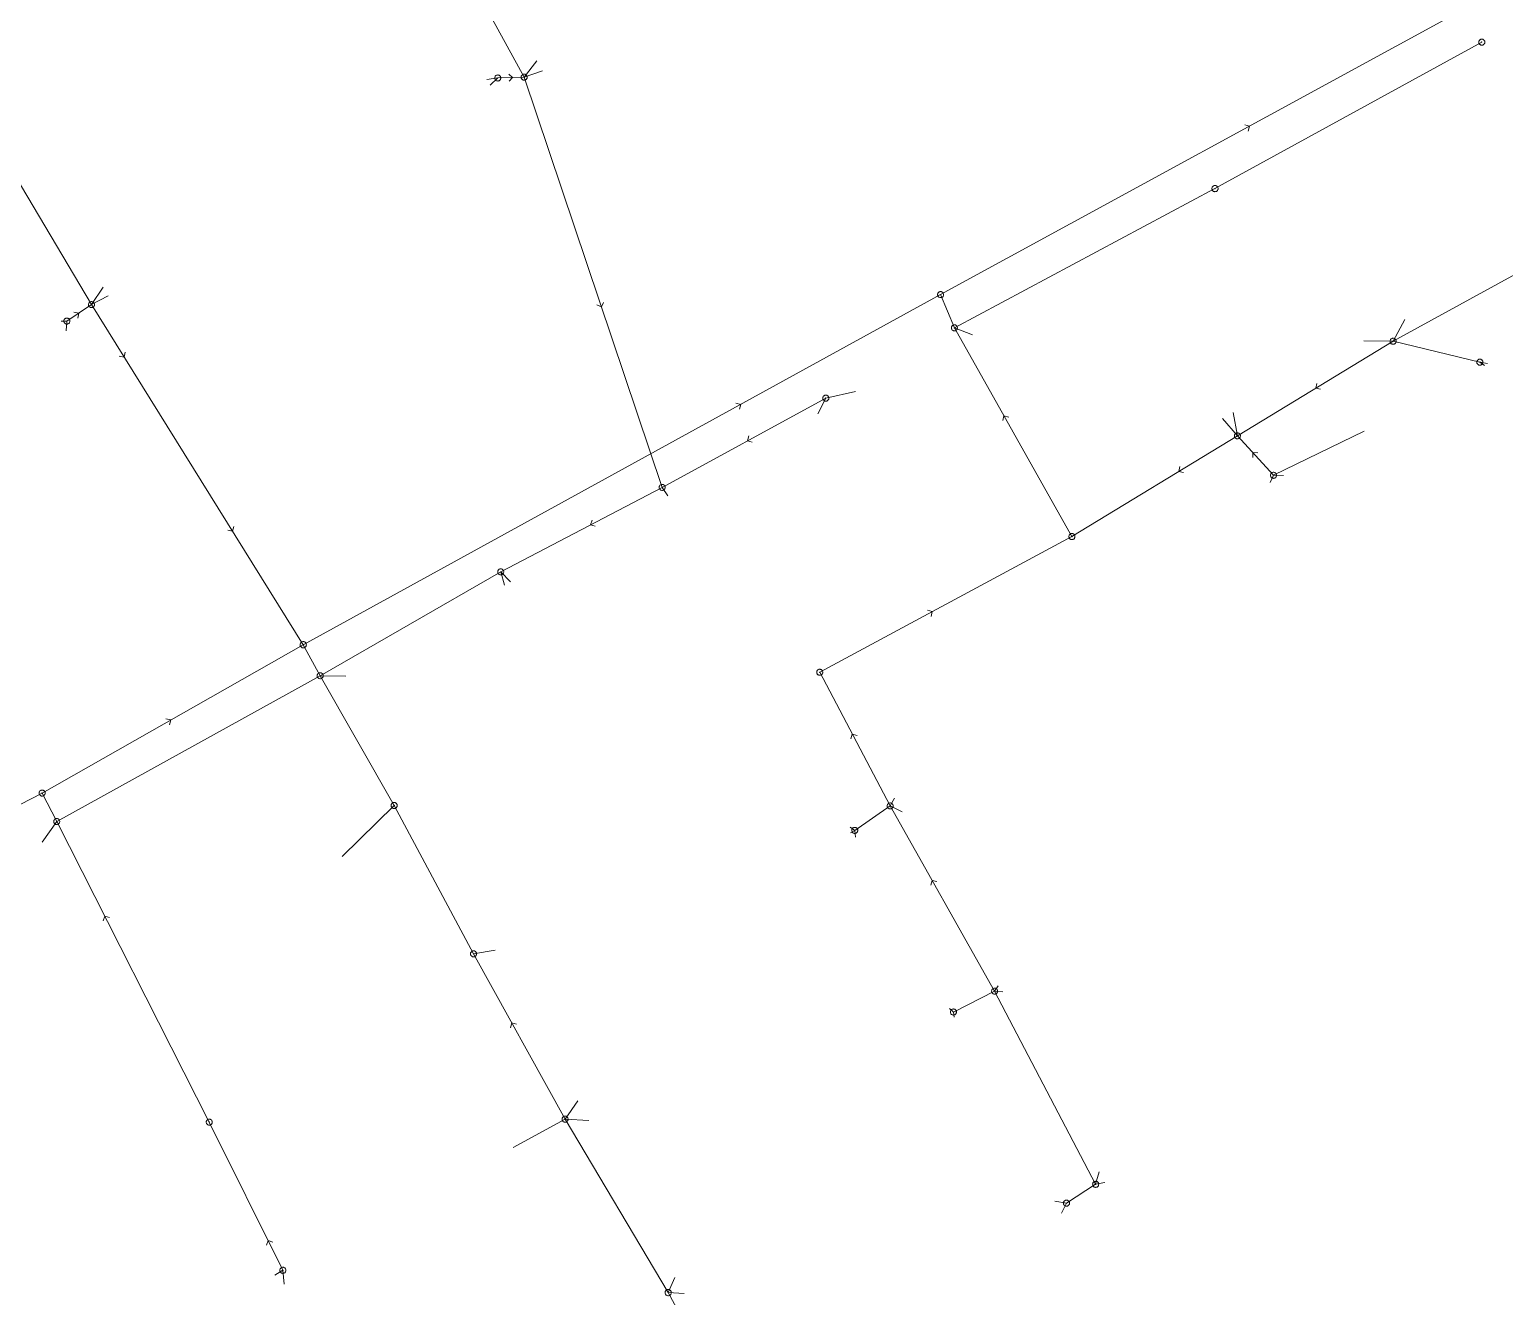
# Model space of a CAD drawing. Header units: metres. Extents: x 25504150 to 25508618, y 6694193 to 6702753.
# Drawn here: x 25505032 to 25505255.2, y 6700806 to 6700997.7 of the extents above; entities that cross this region are included whole.
import ezdxf

# ---------------------------------------------------------------- set-up
doc = ezdxf.new("R2010")
doc.units = ezdxf.units.M
for name, pattern in [('Sewer_node', [0]), ('Viemariputket', [0]), ('Viemarivarusteet', [0])]:
    doc.linetypes.add(name, pattern=pattern)
for name, color, linetype, lineweight in [('Sewer_node', 7, 'Sewer_node', 0), ('Viemariputket', 7, 'Viemariputket', 0), ('Viemarivarusteet', 7, 'Viemarivarusteet', 0)]:
    doc.layers.add(name, color=color, linetype=linetype, lineweight=lineweight)

msp = doc.modelspace()

# ---------------------------------------------------------------- linework, layer by layer
at = {"layer": 'Sewer_node', "color": 46, "linetype": 'Continuous', "true_color": 0x7f5f00, "flags": 128}
for points, elevation in [([(25505252.22, 6700995.79), (25505252.21, 6700995.86), (25505252.2, 6700995.93), (25505252.17, 6700996), (25505252.13, 6700996.06), (25505252.09, 6700996.12), (25505252.03, 6700996.16), (25505251.97, 6700996.2), (25505251.9, 6700996.23), (25505251.83, 6700996.24), (25505251.76, 6700996.25), (25505251.69, 6700996.24), (25505251.62, 6700996.23), (25505251.55, 6700996.2), (25505251.49, 6700996.16), (25505251.43, 6700996.12), (25505251.39, 6700996.06), (25505251.35, 6700996), (25505251.32, 6700995.93), (25505251.31, 6700995.86), (25505251.3, 6700995.79), (25505251.31, 6700995.72), (25505251.32, 6700995.65), (25505251.35, 6700995.58), (25505251.39, 6700995.52), (25505251.43, 6700995.46), (25505251.49, 6700995.42), (25505251.55, 6700995.38), (25505251.62, 6700995.35), (25505251.69, 6700995.34), (25505251.76, 6700995.33), (25505251.83, 6700995.34), (25505251.9, 6700995.35), (25505251.97, 6700995.38), (25505252.03, 6700995.42), (25505252.09, 6700995.46), (25505252.13, 6700995.52), (25505252.17, 6700995.58), (25505252.2, 6700995.65), (25505252.21, 6700995.72)], 49.81), ([(25505103.32, 6700990.37), (25505103.31, 6700990.44), (25505103.3, 6700990.51), (25505103.27, 6700990.58), (25505103.23, 6700990.64), (25505103.19, 6700990.7), (25505103.13, 6700990.74), (25505103.07, 6700990.78), (25505103, 6700990.81), (25505102.93, 6700990.82), (25505102.86, 6700990.83), (25505102.79, 6700990.82), (25505102.72, 6700990.81), (25505102.65, 6700990.78), (25505102.59, 6700990.74), (25505102.53, 6700990.7), (25505102.49, 6700990.64), (25505102.45, 6700990.58), (25505102.42, 6700990.51), (25505102.41, 6700990.44), (25505102.4, 6700990.37), (25505102.41, 6700990.3), (25505102.42, 6700990.23), (25505102.45, 6700990.16), (25505102.49, 6700990.1), (25505102.53, 6700990.04), (25505102.59, 6700990), (25505102.65, 6700989.96), (25505102.72, 6700989.93), (25505102.79, 6700989.92), (25505102.86, 6700989.91), (25505102.93, 6700989.92), (25505103, 6700989.93), (25505103.07, 6700989.96), (25505103.13, 6700990), (25505103.19, 6700990.04), (25505103.23, 6700990.1), (25505103.27, 6700990.16), (25505103.3, 6700990.23), (25505103.31, 6700990.3)], 49.93), ([(25505107.32, 6700990.49), (25505107.31, 6700990.56), (25505107.3, 6700990.63), (25505107.27, 6700990.7), (25505107.23, 6700990.76), (25505107.19, 6700990.82), (25505107.13, 6700990.86), (25505107.07, 6700990.9), (25505107, 6700990.93), (25505106.93, 6700990.94), (25505106.86, 6700990.95), (25505106.79, 6700990.94), (25505106.72, 6700990.93), (25505106.65, 6700990.9), (25505106.59, 6700990.86), (25505106.53, 6700990.82), (25505106.49, 6700990.76), (25505106.45, 6700990.7), (25505106.42, 6700990.63), (25505106.41, 6700990.56), (25505106.4, 6700990.49), (25505106.41, 6700990.42), (25505106.42, 6700990.35), (25505106.45, 6700990.28), (25505106.49, 6700990.22), (25505106.53, 6700990.16), (25505106.59, 6700990.12), (25505106.65, 6700990.08), (25505106.72, 6700990.05), (25505106.79, 6700990.04), (25505106.86, 6700990.03), (25505106.93, 6700990.04), (25505107, 6700990.05), (25505107.07, 6700990.08), (25505107.13, 6700990.12), (25505107.19, 6700990.16), (25505107.23, 6700990.22), (25505107.27, 6700990.28), (25505107.3, 6700990.35), (25505107.31, 6700990.42)], 49.8), ([(25505211.86, 6700973.63), (25505211.85, 6700973.7), (25505211.84, 6700973.78), (25505211.81, 6700973.84), (25505211.77, 6700973.91), (25505211.72, 6700973.96), (25505211.67, 6700974.01), (25505211.6, 6700974.05), (25505211.54, 6700974.08), (25505211.46, 6700974.09), (25505211.39, 6700974.1), (25505211.32, 6700974.09), (25505211.24, 6700974.08), (25505211.18, 6700974.05), (25505211.11, 6700974.01), (25505211.06, 6700973.96), (25505211.01, 6700973.91), (25505210.97, 6700973.84), (25505210.94, 6700973.78), (25505210.93, 6700973.7), (25505210.92, 6700973.63), (25505210.93, 6700973.56), (25505210.94, 6700973.48), (25505210.97, 6700973.42), (25505211.01, 6700973.35), (25505211.06, 6700973.3), (25505211.11, 6700973.25), (25505211.18, 6700973.21), (25505211.24, 6700973.18), (25505211.32, 6700973.17), (25505211.39, 6700973.16), (25505211.46, 6700973.17), (25505211.54, 6700973.18), (25505211.6, 6700973.21), (25505211.67, 6700973.25), (25505211.72, 6700973.3), (25505211.77, 6700973.35), (25505211.81, 6700973.42), (25505211.84, 6700973.48), (25505211.85, 6700973.56)], 49.64), ([(25505170.33, 6700957.59), (25505170.32, 6700957.66), (25505170.31, 6700957.73), (25505170.28, 6700957.8), (25505170.24, 6700957.86), (25505170.2, 6700957.92), (25505170.14, 6700957.96), (25505170.08, 6700958), (25505170.01, 6700958.03), (25505169.94, 6700958.04), (25505169.87, 6700958.05), (25505169.8, 6700958.04), (25505169.73, 6700958.03), (25505169.66, 6700958), (25505169.6, 6700957.96), (25505169.54, 6700957.92), (25505169.5, 6700957.86), (25505169.46, 6700957.8), (25505169.43, 6700957.73), (25505169.42, 6700957.66), (25505169.41, 6700957.59), (25505169.42, 6700957.52), (25505169.43, 6700957.45), (25505169.46, 6700957.38), (25505169.5, 6700957.32), (25505169.54, 6700957.26), (25505169.6, 6700957.22), (25505169.66, 6700957.18), (25505169.73, 6700957.15), (25505169.8, 6700957.14), (25505169.87, 6700957.13), (25505169.94, 6700957.14), (25505170.01, 6700957.15), (25505170.08, 6700957.18), (25505170.14, 6700957.22), (25505170.2, 6700957.26), (25505170.24, 6700957.32), (25505170.28, 6700957.38), (25505170.31, 6700957.45), (25505170.32, 6700957.52)], 49.93), ([(25505041.85, 6700956.08), (25505041.84, 6700956.15), (25505041.83, 6700956.22), (25505041.8, 6700956.29), (25505041.76, 6700956.35), (25505041.72, 6700956.41), (25505041.66, 6700956.45), (25505041.6, 6700956.49), (25505041.53, 6700956.52), (25505041.46, 6700956.53), (25505041.39, 6700956.54), (25505041.32, 6700956.53), (25505041.25, 6700956.52), (25505041.18, 6700956.49), (25505041.12, 6700956.45), (25505041.06, 6700956.41), (25505041.02, 6700956.35), (25505040.98, 6700956.29), (25505040.95, 6700956.22), (25505040.94, 6700956.15), (25505040.93, 6700956.08), (25505040.94, 6700956.01), (25505040.95, 6700955.94), (25505040.98, 6700955.87), (25505041.02, 6700955.81), (25505041.06, 6700955.75), (25505041.12, 6700955.71), (25505041.18, 6700955.67), (25505041.25, 6700955.64), (25505041.32, 6700955.63), (25505041.39, 6700955.62), (25505041.46, 6700955.63), (25505041.53, 6700955.64), (25505041.6, 6700955.67), (25505041.66, 6700955.71), (25505041.72, 6700955.75), (25505041.76, 6700955.81), (25505041.8, 6700955.87), (25505041.83, 6700955.94), (25505041.84, 6700956.01)], 50.16), ([(25505038.13, 6700953.59), (25505038.12, 6700953.66), (25505038.11, 6700953.73), (25505038.08, 6700953.8), (25505038.04, 6700953.86), (25505038, 6700953.92), (25505037.94, 6700953.96), (25505037.88, 6700954), (25505037.81, 6700954.03), (25505037.74, 6700954.04), (25505037.67, 6700954.05), (25505037.6, 6700954.04), (25505037.53, 6700954.03), (25505037.46, 6700954), (25505037.4, 6700953.96), (25505037.34, 6700953.92), (25505037.3, 6700953.86), (25505037.26, 6700953.8), (25505037.23, 6700953.73), (25505037.22, 6700953.66), (25505037.21, 6700953.59), (25505037.22, 6700953.52), (25505037.23, 6700953.45), (25505037.26, 6700953.38), (25505037.3, 6700953.32), (25505037.34, 6700953.26), (25505037.4, 6700953.22), (25505037.46, 6700953.18), (25505037.53, 6700953.15), (25505037.6, 6700953.14), (25505037.67, 6700953.13), (25505037.74, 6700953.14), (25505037.81, 6700953.15), (25505037.88, 6700953.18), (25505037.94, 6700953.22), (25505038, 6700953.26), (25505038.04, 6700953.32), (25505038.08, 6700953.38), (25505038.11, 6700953.45), (25505038.12, 6700953.52)], 50.25), ([(25505172.42, 6700952.56), (25505172.41, 6700952.63), (25505172.4, 6700952.7), (25505172.37, 6700952.77), (25505172.33, 6700952.83), (25505172.29, 6700952.89), (25505172.23, 6700952.93), (25505172.17, 6700952.97), (25505172.1, 6700953), (25505172.03, 6700953.01), (25505171.96, 6700953.02), (25505171.89, 6700953.01), (25505171.82, 6700953), (25505171.75, 6700952.97), (25505171.69, 6700952.93), (25505171.63, 6700952.89), (25505171.59, 6700952.83), (25505171.55, 6700952.77), (25505171.52, 6700952.7), (25505171.51, 6700952.63), (25505171.5, 6700952.56), (25505171.51, 6700952.49), (25505171.52, 6700952.42), (25505171.55, 6700952.35), (25505171.59, 6700952.29), (25505171.63, 6700952.23), (25505171.69, 6700952.19), (25505171.75, 6700952.15), (25505171.82, 6700952.12), (25505171.89, 6700952.11), (25505171.96, 6700952.1), (25505172.03, 6700952.11), (25505172.1, 6700952.12), (25505172.17, 6700952.15), (25505172.23, 6700952.19), (25505172.29, 6700952.23), (25505172.33, 6700952.29), (25505172.37, 6700952.35), (25505172.4, 6700952.42), (25505172.41, 6700952.49)], 49.64), ([(25505238.8, 6700950.53), (25505238.79, 6700950.6), (25505238.78, 6700950.67), (25505238.75, 6700950.74), (25505238.71, 6700950.8), (25505238.67, 6700950.86), (25505238.61, 6700950.9), (25505238.55, 6700950.94), (25505238.48, 6700950.97), (25505238.41, 6700950.98), (25505238.34, 6700950.99), (25505238.27, 6700950.98), (25505238.2, 6700950.97), (25505238.13, 6700950.94), (25505238.07, 6700950.9), (25505238.01, 6700950.86), (25505237.97, 6700950.8), (25505237.93, 6700950.74), (25505237.9, 6700950.67), (25505237.89, 6700950.6), (25505237.88, 6700950.53), (25505237.89, 6700950.46), (25505237.9, 6700950.39), (25505237.93, 6700950.32), (25505237.97, 6700950.26), (25505238.01, 6700950.2), (25505238.07, 6700950.16), (25505238.13, 6700950.12), (25505238.2, 6700950.09), (25505238.27, 6700950.08), (25505238.34, 6700950.07), (25505238.41, 6700950.08), (25505238.48, 6700950.09), (25505238.55, 6700950.12), (25505238.61, 6700950.16), (25505238.67, 6700950.2), (25505238.71, 6700950.26), (25505238.75, 6700950.32), (25505238.78, 6700950.39), (25505238.79, 6700950.46)], 50.08), ([(25505251.93, 6700947.37), (25505251.92, 6700947.44), (25505251.91, 6700947.51), (25505251.88, 6700947.58), (25505251.84, 6700947.64), (25505251.8, 6700947.7), (25505251.74, 6700947.74), (25505251.68, 6700947.78), (25505251.61, 6700947.81), (25505251.54, 6700947.82), (25505251.47, 6700947.83), (25505251.4, 6700947.82), (25505251.33, 6700947.81), (25505251.26, 6700947.78), (25505251.2, 6700947.74), (25505251.14, 6700947.7), (25505251.1, 6700947.64), (25505251.06, 6700947.58), (25505251.03, 6700947.51), (25505251.02, 6700947.44), (25505251.01, 6700947.37), (25505251.02, 6700947.3), (25505251.03, 6700947.23), (25505251.06, 6700947.16), (25505251.1, 6700947.1), (25505251.14, 6700947.04), (25505251.2, 6700947), (25505251.26, 6700946.96), (25505251.33, 6700946.93), (25505251.4, 6700946.92), (25505251.47, 6700946.91), (25505251.54, 6700946.92), (25505251.61, 6700946.93), (25505251.68, 6700946.96), (25505251.74, 6700947), (25505251.8, 6700947.04), (25505251.84, 6700947.1), (25505251.88, 6700947.16), (25505251.91, 6700947.23), (25505251.92, 6700947.3)], 50.46), ([(25505152.96, 6700941.93), (25505152.95, 6700942), (25505152.94, 6700942.07), (25505152.91, 6700942.14), (25505152.87, 6700942.2), (25505152.83, 6700942.26), (25505152.77, 6700942.3), (25505152.71, 6700942.34), (25505152.64, 6700942.37), (25505152.57, 6700942.38), (25505152.5, 6700942.39), (25505152.43, 6700942.38), (25505152.36, 6700942.37), (25505152.29, 6700942.34), (25505152.23, 6700942.3), (25505152.17, 6700942.26), (25505152.13, 6700942.2), (25505152.09, 6700942.14), (25505152.06, 6700942.07), (25505152.05, 6700942), (25505152.04, 6700941.93), (25505152.05, 6700941.86), (25505152.06, 6700941.79), (25505152.09, 6700941.72), (25505152.13, 6700941.66), (25505152.17, 6700941.6), (25505152.23, 6700941.56), (25505152.29, 6700941.52), (25505152.36, 6700941.49), (25505152.43, 6700941.48), (25505152.5, 6700941.47), (25505152.57, 6700941.48), (25505152.64, 6700941.49), (25505152.71, 6700941.52), (25505152.77, 6700941.56), (25505152.83, 6700941.6), (25505152.87, 6700941.66), (25505152.91, 6700941.72), (25505152.94, 6700941.79), (25505152.95, 6700941.86)], 49.58), ([(25505215.24, 6700936.23), (25505215.23, 6700936.3), (25505215.22, 6700936.37), (25505215.19, 6700936.44), (25505215.15, 6700936.5), (25505215.11, 6700936.56), (25505215.05, 6700936.6), (25505214.99, 6700936.64), (25505214.92, 6700936.67), (25505214.85, 6700936.68), (25505214.78, 6700936.69), (25505214.71, 6700936.68), (25505214.64, 6700936.67), (25505214.57, 6700936.64), (25505214.51, 6700936.6), (25505214.45, 6700936.56), (25505214.41, 6700936.5), (25505214.37, 6700936.44), (25505214.34, 6700936.37), (25505214.33, 6700936.3), (25505214.32, 6700936.23), (25505214.33, 6700936.16), (25505214.34, 6700936.09), (25505214.37, 6700936.02), (25505214.41, 6700935.96), (25505214.45, 6700935.9), (25505214.51, 6700935.86), (25505214.57, 6700935.82), (25505214.64, 6700935.79), (25505214.71, 6700935.78), (25505214.78, 6700935.77), (25505214.85, 6700935.78), (25505214.92, 6700935.79), (25505214.99, 6700935.82), (25505215.05, 6700935.86), (25505215.11, 6700935.9), (25505215.15, 6700935.96), (25505215.19, 6700936.02), (25505215.22, 6700936.09), (25505215.23, 6700936.16)], 50), ([(25505128.2, 6700928.42), (25505128.19, 6700928.49), (25505128.18, 6700928.56), (25505128.15, 6700928.63), (25505128.11, 6700928.69), (25505128.07, 6700928.75), (25505128.01, 6700928.79), (25505127.95, 6700928.83), (25505127.88, 6700928.86), (25505127.81, 6700928.87), (25505127.74, 6700928.88), (25505127.67, 6700928.87), (25505127.6, 6700928.86), (25505127.53, 6700928.83), (25505127.47, 6700928.79), (25505127.41, 6700928.75), (25505127.37, 6700928.69), (25505127.33, 6700928.63), (25505127.3, 6700928.56), (25505127.29, 6700928.49), (25505127.28, 6700928.42), (25505127.29, 6700928.35), (25505127.3, 6700928.28), (25505127.33, 6700928.21), (25505127.37, 6700928.15), (25505127.41, 6700928.09), (25505127.47, 6700928.05), (25505127.53, 6700928.01), (25505127.6, 6700927.98), (25505127.67, 6700927.97), (25505127.74, 6700927.96), (25505127.81, 6700927.97), (25505127.88, 6700927.98), (25505127.95, 6700928.01), (25505128.01, 6700928.05), (25505128.07, 6700928.09), (25505128.11, 6700928.15), (25505128.15, 6700928.21), (25505128.18, 6700928.28), (25505128.19, 6700928.35)], 50.05), ([(25505220.7, 6700930.25), (25505220.69, 6700930.32), (25505220.68, 6700930.39), (25505220.65, 6700930.46), (25505220.61, 6700930.52), (25505220.57, 6700930.58), (25505220.51, 6700930.62), (25505220.45, 6700930.66), (25505220.38, 6700930.69), (25505220.31, 6700930.7), (25505220.24, 6700930.71), (25505220.17, 6700930.7), (25505220.1, 6700930.69), (25505220.03, 6700930.66), (25505219.97, 6700930.62), (25505219.91, 6700930.58), (25505219.87, 6700930.52), (25505219.83, 6700930.46), (25505219.8, 6700930.39), (25505219.79, 6700930.32), (25505219.78, 6700930.25), (25505219.79, 6700930.18), (25505219.8, 6700930.11), (25505219.83, 6700930.04), (25505219.87, 6700929.98), (25505219.91, 6700929.92), (25505219.97, 6700929.88), (25505220.03, 6700929.84), (25505220.1, 6700929.81), (25505220.17, 6700929.8), (25505220.24, 6700929.79), (25505220.31, 6700929.8), (25505220.38, 6700929.81), (25505220.45, 6700929.84), (25505220.51, 6700929.88), (25505220.57, 6700929.92), (25505220.61, 6700929.98), (25505220.65, 6700930.04), (25505220.68, 6700930.11), (25505220.69, 6700930.18)], 50.3), ([(25505190.2, 6700920.98), (25505190.19, 6700921.05), (25505190.18, 6700921.12), (25505190.15, 6700921.19), (25505190.11, 6700921.25), (25505190.07, 6700921.31), (25505190.01, 6700921.35), (25505189.95, 6700921.39), (25505189.88, 6700921.42), (25505189.81, 6700921.43), (25505189.74, 6700921.44), (25505189.67, 6700921.43), (25505189.6, 6700921.42), (25505189.53, 6700921.39), (25505189.47, 6700921.35), (25505189.41, 6700921.31), (25505189.37, 6700921.25), (25505189.33, 6700921.19), (25505189.3, 6700921.12), (25505189.29, 6700921.05), (25505189.28, 6700920.98), (25505189.29, 6700920.91), (25505189.3, 6700920.84), (25505189.33, 6700920.77), (25505189.37, 6700920.71), (25505189.41, 6700920.65), (25505189.47, 6700920.61), (25505189.53, 6700920.57), (25505189.6, 6700920.54), (25505189.67, 6700920.53), (25505189.74, 6700920.52), (25505189.81, 6700920.53), (25505189.88, 6700920.54), (25505189.95, 6700920.57), (25505190.01, 6700920.61), (25505190.07, 6700920.65), (25505190.11, 6700920.71), (25505190.15, 6700920.77), (25505190.18, 6700920.84), (25505190.19, 6700920.91)], 50.19), ([(25505103.77, 6700915.64), (25505103.76, 6700915.71), (25505103.75, 6700915.78), (25505103.72, 6700915.85), (25505103.68, 6700915.91), (25505103.64, 6700915.97), (25505103.58, 6700916.01), (25505103.52, 6700916.05), (25505103.45, 6700916.08), (25505103.38, 6700916.09), (25505103.31, 6700916.1), (25505103.24, 6700916.09), (25505103.17, 6700916.08), (25505103.1, 6700916.05), (25505103.04, 6700916.01), (25505102.98, 6700915.97), (25505102.94, 6700915.91), (25505102.9, 6700915.85), (25505102.87, 6700915.78), (25505102.86, 6700915.71), (25505102.85, 6700915.64), (25505102.86, 6700915.57), (25505102.87, 6700915.5), (25505102.9, 6700915.43), (25505102.94, 6700915.37), (25505102.98, 6700915.31), (25505103.04, 6700915.27), (25505103.1, 6700915.23), (25505103.17, 6700915.2), (25505103.24, 6700915.19), (25505103.31, 6700915.18), (25505103.38, 6700915.19), (25505103.45, 6700915.2), (25505103.52, 6700915.23), (25505103.58, 6700915.27), (25505103.64, 6700915.31), (25505103.68, 6700915.37), (25505103.72, 6700915.43), (25505103.75, 6700915.5), (25505103.76, 6700915.57)], 49.97), ([(25505076.45, 6700899.92), (25505076.44, 6700899.99), (25505076.43, 6700900.06), (25505076.4, 6700900.13), (25505076.36, 6700900.19), (25505076.32, 6700900.25), (25505076.26, 6700900.29), (25505076.2, 6700900.33), (25505076.13, 6700900.36), (25505076.06, 6700900.37), (25505075.99, 6700900.38), (25505075.92, 6700900.37), (25505075.85, 6700900.36), (25505075.78, 6700900.33), (25505075.72, 6700900.29), (25505075.66, 6700900.25), (25505075.62, 6700900.19), (25505075.58, 6700900.13), (25505075.55, 6700900.06), (25505075.54, 6700899.99), (25505075.53, 6700899.92), (25505075.54, 6700899.85), (25505075.55, 6700899.78), (25505075.58, 6700899.71), (25505075.62, 6700899.65), (25505075.66, 6700899.59), (25505075.72, 6700899.55), (25505075.78, 6700899.51), (25505075.85, 6700899.48), (25505075.92, 6700899.47), (25505075.99, 6700899.46), (25505076.06, 6700899.47), (25505076.13, 6700899.48), (25505076.2, 6700899.51), (25505076.26, 6700899.55), (25505076.32, 6700899.59), (25505076.36, 6700899.65), (25505076.4, 6700899.71), (25505076.43, 6700899.78), (25505076.44, 6700899.85)], 50.28), ([(25505152.04, 6700900.45), (25505152.03, 6700900.52), (25505152.02, 6700900.59), (25505151.99, 6700900.66), (25505151.95, 6700900.72), (25505151.91, 6700900.78), (25505151.85, 6700900.82), (25505151.79, 6700900.86), (25505151.72, 6700900.89), (25505151.65, 6700900.9), (25505151.58, 6700900.91), (25505151.51, 6700900.9), (25505151.44, 6700900.89), (25505151.37, 6700900.86), (25505151.31, 6700900.82), (25505151.25, 6700900.78), (25505151.21, 6700900.72), (25505151.17, 6700900.66), (25505151.14, 6700900.59), (25505151.13, 6700900.52), (25505151.12, 6700900.45), (25505151.13, 6700900.38), (25505151.14, 6700900.31), (25505151.17, 6700900.24), (25505151.21, 6700900.18), (25505151.25, 6700900.12), (25505151.31, 6700900.08), (25505151.37, 6700900.04), (25505151.44, 6700900.01), (25505151.51, 6700900), (25505151.58, 6700899.99), (25505151.65, 6700900), (25505151.72, 6700900.01), (25505151.79, 6700900.04), (25505151.85, 6700900.08), (25505151.91, 6700900.12), (25505151.95, 6700900.18), (25505151.99, 6700900.24), (25505152.02, 6700900.31), (25505152.03, 6700900.38)], 51.33), ([(25505034.38, 6700882.17), (25505034.37, 6700882.24), (25505034.36, 6700882.31), (25505034.33, 6700882.38), (25505034.29, 6700882.44), (25505034.25, 6700882.5), (25505034.19, 6700882.54), (25505034.13, 6700882.58), (25505034.06, 6700882.61), (25505033.99, 6700882.62), (25505033.92, 6700882.63), (25505033.85, 6700882.62), (25505033.78, 6700882.61), (25505033.71, 6700882.58), (25505033.65, 6700882.54), (25505033.59, 6700882.5), (25505033.55, 6700882.44), (25505033.51, 6700882.38), (25505033.48, 6700882.31), (25505033.47, 6700882.24), (25505033.46, 6700882.17), (25505033.47, 6700882.1), (25505033.48, 6700882.03), (25505033.51, 6700881.96), (25505033.55, 6700881.9), (25505033.59, 6700881.84), (25505033.65, 6700881.8), (25505033.71, 6700881.76), (25505033.78, 6700881.73), (25505033.85, 6700881.72), (25505033.92, 6700881.71), (25505033.99, 6700881.72), (25505034.06, 6700881.73), (25505034.13, 6700881.76), (25505034.19, 6700881.8), (25505034.25, 6700881.84), (25505034.29, 6700881.9), (25505034.33, 6700881.96), (25505034.36, 6700882.03), (25505034.37, 6700882.1)], 50.44), ([(25505087.65, 6700880.29), (25505087.64, 6700880.36), (25505087.63, 6700880.43), (25505087.6, 6700880.5), (25505087.56, 6700880.56), (25505087.52, 6700880.62), (25505087.46, 6700880.66), (25505087.4, 6700880.7), (25505087.33, 6700880.73), (25505087.26, 6700880.74), (25505087.19, 6700880.75), (25505087.12, 6700880.74), (25505087.05, 6700880.73), (25505086.98, 6700880.7), (25505086.92, 6700880.66), (25505086.86, 6700880.62), (25505086.82, 6700880.56), (25505086.78, 6700880.5), (25505086.75, 6700880.43), (25505086.74, 6700880.36), (25505086.73, 6700880.29), (25505086.74, 6700880.22), (25505086.75, 6700880.15), (25505086.78, 6700880.08), (25505086.82, 6700880.02), (25505086.86, 6700879.96), (25505086.92, 6700879.92), (25505086.98, 6700879.88), (25505087.05, 6700879.85), (25505087.12, 6700879.84), (25505087.19, 6700879.83), (25505087.26, 6700879.84), (25505087.33, 6700879.85), (25505087.4, 6700879.88), (25505087.46, 6700879.92), (25505087.52, 6700879.96), (25505087.56, 6700880.02), (25505087.6, 6700880.08), (25505087.63, 6700880.15), (25505087.64, 6700880.22)], 50.84), ([(25505162.7, 6700880.22), (25505162.69, 6700880.29), (25505162.68, 6700880.36), (25505162.65, 6700880.43), (25505162.61, 6700880.49), (25505162.57, 6700880.55), (25505162.51, 6700880.59), (25505162.45, 6700880.63), (25505162.38, 6700880.66), (25505162.31, 6700880.67), (25505162.24, 6700880.68), (25505162.17, 6700880.67), (25505162.1, 6700880.66), (25505162.03, 6700880.63), (25505161.97, 6700880.59), (25505161.91, 6700880.55), (25505161.87, 6700880.49), (25505161.83, 6700880.43), (25505161.8, 6700880.36), (25505161.79, 6700880.29), (25505161.78, 6700880.22), (25505161.79, 6700880.15), (25505161.8, 6700880.08), (25505161.83, 6700880.01), (25505161.87, 6700879.95), (25505161.91, 6700879.89), (25505161.97, 6700879.85), (25505162.03, 6700879.81), (25505162.1, 6700879.78), (25505162.17, 6700879.77), (25505162.24, 6700879.76), (25505162.31, 6700879.77), (25505162.38, 6700879.78), (25505162.45, 6700879.81), (25505162.51, 6700879.85), (25505162.57, 6700879.89), (25505162.61, 6700879.95), (25505162.65, 6700880.01), (25505162.68, 6700880.08), (25505162.69, 6700880.15)], 51.71), ([(25505036.59, 6700877.87), (25505036.58, 6700877.94), (25505036.57, 6700878.01), (25505036.54, 6700878.08), (25505036.5, 6700878.14), (25505036.46, 6700878.2), (25505036.4, 6700878.24), (25505036.34, 6700878.28), (25505036.27, 6700878.31), (25505036.2, 6700878.32), (25505036.13, 6700878.33), (25505036.06, 6700878.32), (25505035.99, 6700878.31), (25505035.92, 6700878.28), (25505035.86, 6700878.24), (25505035.8, 6700878.2), (25505035.76, 6700878.14), (25505035.72, 6700878.08), (25505035.69, 6700878.01), (25505035.68, 6700877.94), (25505035.67, 6700877.87), (25505035.68, 6700877.8), (25505035.69, 6700877.73), (25505035.72, 6700877.66), (25505035.76, 6700877.6), (25505035.8, 6700877.54), (25505035.86, 6700877.5), (25505035.92, 6700877.46), (25505035.99, 6700877.43), (25505036.06, 6700877.42), (25505036.13, 6700877.41), (25505036.2, 6700877.42), (25505036.27, 6700877.43), (25505036.34, 6700877.46), (25505036.4, 6700877.5), (25505036.46, 6700877.54), (25505036.5, 6700877.6), (25505036.54, 6700877.66), (25505036.57, 6700877.73), (25505036.58, 6700877.8)], 50.57), ([(25505157.34, 6700876.52), (25505157.33, 6700876.59), (25505157.32, 6700876.66), (25505157.29, 6700876.73), (25505157.25, 6700876.79), (25505157.21, 6700876.85), (25505157.15, 6700876.89), (25505157.09, 6700876.93), (25505157.02, 6700876.96), (25505156.95, 6700876.97), (25505156.88, 6700876.98), (25505156.81, 6700876.97), (25505156.74, 6700876.96), (25505156.67, 6700876.93), (25505156.61, 6700876.89), (25505156.55, 6700876.85), (25505156.51, 6700876.79), (25505156.47, 6700876.73), (25505156.44, 6700876.66), (25505156.43, 6700876.59), (25505156.42, 6700876.52), (25505156.43, 6700876.45), (25505156.44, 6700876.38), (25505156.47, 6700876.31), (25505156.51, 6700876.25), (25505156.55, 6700876.19), (25505156.61, 6700876.15), (25505156.67, 6700876.11), (25505156.74, 6700876.08), (25505156.81, 6700876.07), (25505156.88, 6700876.06), (25505156.95, 6700876.07), (25505157.02, 6700876.08), (25505157.09, 6700876.11), (25505157.15, 6700876.15), (25505157.21, 6700876.19), (25505157.25, 6700876.25), (25505157.29, 6700876.31), (25505157.32, 6700876.38), (25505157.33, 6700876.45)], 51.9), ([(25505099.66, 6700857.84), (25505099.65, 6700857.91), (25505099.64, 6700857.98), (25505099.61, 6700858.05), (25505099.57, 6700858.11), (25505099.53, 6700858.17), (25505099.47, 6700858.21), (25505099.41, 6700858.25), (25505099.34, 6700858.28), (25505099.27, 6700858.29), (25505099.2, 6700858.3), (25505099.13, 6700858.29), (25505099.06, 6700858.28), (25505098.99, 6700858.25), (25505098.93, 6700858.21), (25505098.87, 6700858.17), (25505098.83, 6700858.11), (25505098.79, 6700858.05), (25505098.76, 6700857.98), (25505098.75, 6700857.91), (25505098.74, 6700857.84), (25505098.75, 6700857.77), (25505098.76, 6700857.7), (25505098.79, 6700857.63), (25505098.83, 6700857.57), (25505098.87, 6700857.51), (25505098.93, 6700857.47), (25505098.99, 6700857.43), (25505099.06, 6700857.4), (25505099.13, 6700857.39), (25505099.2, 6700857.38), (25505099.27, 6700857.39), (25505099.34, 6700857.4), (25505099.41, 6700857.43), (25505099.47, 6700857.47), (25505099.53, 6700857.51), (25505099.57, 6700857.57), (25505099.61, 6700857.63), (25505099.64, 6700857.7), (25505099.65, 6700857.77)], 100), ([(25505178.5, 6700852.2), (25505178.49, 6700852.27), (25505178.48, 6700852.34), (25505178.45, 6700852.41), (25505178.41, 6700852.47), (25505178.37, 6700852.53), (25505178.31, 6700852.57), (25505178.25, 6700852.61), (25505178.18, 6700852.64), (25505178.11, 6700852.65), (25505178.04, 6700852.66), (25505177.97, 6700852.65), (25505177.9, 6700852.64), (25505177.83, 6700852.61), (25505177.77, 6700852.57), (25505177.71, 6700852.53), (25505177.67, 6700852.47), (25505177.63, 6700852.41), (25505177.6, 6700852.34), (25505177.59, 6700852.27), (25505177.58, 6700852.2), (25505177.59, 6700852.13), (25505177.6, 6700852.06), (25505177.63, 6700851.99), (25505177.67, 6700851.93), (25505177.71, 6700851.87), (25505177.77, 6700851.83), (25505177.83, 6700851.79), (25505177.9, 6700851.76), (25505177.97, 6700851.75), (25505178.04, 6700851.74), (25505178.11, 6700851.75), (25505178.18, 6700851.76), (25505178.25, 6700851.79), (25505178.31, 6700851.83), (25505178.37, 6700851.87), (25505178.41, 6700851.93), (25505178.45, 6700851.99), (25505178.48, 6700852.06), (25505178.49, 6700852.13)], 100), ([(25505172.27, 6700849.04), (25505172.26, 6700849.11), (25505172.25, 6700849.18), (25505172.22, 6700849.25), (25505172.18, 6700849.31), (25505172.14, 6700849.37), (25505172.08, 6700849.41), (25505172.02, 6700849.45), (25505171.95, 6700849.48), (25505171.88, 6700849.49), (25505171.81, 6700849.5), (25505171.74, 6700849.49), (25505171.67, 6700849.48), (25505171.6, 6700849.45), (25505171.54, 6700849.41), (25505171.48, 6700849.37), (25505171.44, 6700849.31), (25505171.4, 6700849.25), (25505171.37, 6700849.18), (25505171.36, 6700849.11), (25505171.35, 6700849.04), (25505171.36, 6700848.97), (25505171.37, 6700848.9), (25505171.4, 6700848.83), (25505171.44, 6700848.77), (25505171.48, 6700848.71), (25505171.54, 6700848.67), (25505171.6, 6700848.63), (25505171.67, 6700848.6), (25505171.74, 6700848.59), (25505171.81, 6700848.58), (25505171.88, 6700848.59), (25505171.95, 6700848.6), (25505172.02, 6700848.63), (25505172.08, 6700848.67), (25505172.14, 6700848.71), (25505172.18, 6700848.77), (25505172.22, 6700848.83), (25505172.25, 6700848.9), (25505172.26, 6700848.97)], 52.94), ([(25505113.51, 6700832.82), (25505113.5, 6700832.89), (25505113.49, 6700832.96), (25505113.46, 6700833.03), (25505113.42, 6700833.09), (25505113.38, 6700833.15), (25505113.32, 6700833.19), (25505113.26, 6700833.23), (25505113.19, 6700833.26), (25505113.12, 6700833.27), (25505113.05, 6700833.28), (25505112.98, 6700833.27), (25505112.91, 6700833.26), (25505112.84, 6700833.23), (25505112.78, 6700833.19), (25505112.72, 6700833.15), (25505112.68, 6700833.09), (25505112.64, 6700833.03), (25505112.61, 6700832.96), (25505112.6, 6700832.89), (25505112.59, 6700832.82), (25505112.6, 6700832.75), (25505112.61, 6700832.68), (25505112.64, 6700832.61), (25505112.68, 6700832.55), (25505112.72, 6700832.49), (25505112.78, 6700832.45), (25505112.84, 6700832.41), (25505112.91, 6700832.38), (25505112.98, 6700832.37), (25505113.05, 6700832.36), (25505113.12, 6700832.37), (25505113.19, 6700832.38), (25505113.26, 6700832.41), (25505113.32, 6700832.45), (25505113.38, 6700832.49), (25505113.42, 6700832.55), (25505113.46, 6700832.61), (25505113.49, 6700832.68), (25505113.5, 6700832.75)], 51.93), ([(25505193.79, 6700822.97), (25505193.78, 6700823.04), (25505193.77, 6700823.11), (25505193.74, 6700823.18), (25505193.7, 6700823.24), (25505193.66, 6700823.3), (25505193.6, 6700823.34), (25505193.54, 6700823.38), (25505193.47, 6700823.41), (25505193.4, 6700823.42), (25505193.33, 6700823.43), (25505193.26, 6700823.42), (25505193.19, 6700823.41), (25505193.12, 6700823.38), (25505193.06, 6700823.34), (25505193, 6700823.3), (25505192.96, 6700823.24), (25505192.92, 6700823.18), (25505192.89, 6700823.11), (25505192.88, 6700823.04), (25505192.87, 6700822.97), (25505192.88, 6700822.9), (25505192.89, 6700822.83), (25505192.92, 6700822.76), (25505192.96, 6700822.7), (25505193, 6700822.64), (25505193.06, 6700822.6), (25505193.12, 6700822.56), (25505193.19, 6700822.53), (25505193.26, 6700822.52), (25505193.33, 6700822.51), (25505193.4, 6700822.52), (25505193.47, 6700822.53), (25505193.54, 6700822.56), (25505193.6, 6700822.6), (25505193.66, 6700822.64), (25505193.7, 6700822.7), (25505193.74, 6700822.76), (25505193.77, 6700822.83), (25505193.78, 6700822.9)], 54.57), ([(25505189.37, 6700820.11), (25505189.36, 6700820.18), (25505189.35, 6700820.25), (25505189.32, 6700820.32), (25505189.28, 6700820.38), (25505189.24, 6700820.44), (25505189.18, 6700820.48), (25505189.12, 6700820.52), (25505189.05, 6700820.55), (25505188.98, 6700820.56), (25505188.91, 6700820.57), (25505188.84, 6700820.56), (25505188.77, 6700820.55), (25505188.7, 6700820.52), (25505188.64, 6700820.48), (25505188.58, 6700820.44), (25505188.54, 6700820.38), (25505188.5, 6700820.32), (25505188.47, 6700820.25), (25505188.46, 6700820.18), (25505188.45, 6700820.11), (25505188.46, 6700820.04), (25505188.47, 6700819.97), (25505188.5, 6700819.9), (25505188.54, 6700819.84), (25505188.58, 6700819.78), (25505188.64, 6700819.74), (25505188.7, 6700819.7), (25505188.77, 6700819.67), (25505188.84, 6700819.66), (25505188.91, 6700819.65), (25505188.98, 6700819.66), (25505189.05, 6700819.67), (25505189.12, 6700819.7), (25505189.18, 6700819.74), (25505189.24, 6700819.78), (25505189.28, 6700819.84), (25505189.32, 6700819.9), (25505189.35, 6700819.97), (25505189.36, 6700820.04)], 54.68), ([(25505070.81, 6700809.96), (25505070.8, 6700810.03), (25505070.79, 6700810.1), (25505070.76, 6700810.17), (25505070.72, 6700810.23), (25505070.68, 6700810.29), (25505070.62, 6700810.33), (25505070.56, 6700810.37), (25505070.49, 6700810.4), (25505070.42, 6700810.41), (25505070.35, 6700810.42), (25505070.28, 6700810.41), (25505070.21, 6700810.4), (25505070.14, 6700810.37), (25505070.08, 6700810.33), (25505070.02, 6700810.29), (25505069.98, 6700810.23), (25505069.94, 6700810.17), (25505069.91, 6700810.1), (25505069.9, 6700810.03), (25505069.89, 6700809.96), (25505069.9, 6700809.89), (25505069.91, 6700809.82), (25505069.94, 6700809.75), (25505069.98, 6700809.69), (25505070.02, 6700809.63), (25505070.08, 6700809.59), (25505070.14, 6700809.55), (25505070.21, 6700809.52), (25505070.28, 6700809.51), (25505070.35, 6700809.5), (25505070.42, 6700809.51), (25505070.49, 6700809.52), (25505070.56, 6700809.55), (25505070.62, 6700809.59), (25505070.68, 6700809.63), (25505070.72, 6700809.69), (25505070.76, 6700809.75), (25505070.79, 6700809.82), (25505070.8, 6700809.89)], 51.99), ([(25505129.12, 6700806.58), (25505129.11, 6700806.65), (25505129.1, 6700806.73), (25505129.07, 6700806.79), (25505129.03, 6700806.86), (25505128.98, 6700806.91), (25505128.93, 6700806.96), (25505128.86, 6700807), (25505128.8, 6700807.03), (25505128.72, 6700807.04), (25505128.65, 6700807.05), (25505128.58, 6700807.04), (25505128.5, 6700807.03), (25505128.44, 6700807), (25505128.37, 6700806.96), (25505128.32, 6700806.91), (25505128.27, 6700806.86), (25505128.23, 6700806.79), (25505128.2, 6700806.73), (25505128.19, 6700806.65), (25505128.18, 6700806.58), (25505128.19, 6700806.51), (25505128.2, 6700806.43), (25505128.23, 6700806.37), (25505128.27, 6700806.3), (25505128.32, 6700806.25), (25505128.37, 6700806.2), (25505128.44, 6700806.16), (25505128.5, 6700806.13), (25505128.58, 6700806.12), (25505128.65, 6700806.11), (25505128.72, 6700806.12), (25505128.8, 6700806.13), (25505128.86, 6700806.16), (25505128.93, 6700806.2), (25505128.98, 6700806.25), (25505129.03, 6700806.3), (25505129.07, 6700806.37), (25505129.1, 6700806.43), (25505129.11, 6700806.51)], 52.08)]:
    msp.add_lwpolyline(points, close=True, dxfattribs=dict(at, elevation=elevation))
for points in [[(25505104.59, 6700989.87), (25505105.09, 6700990.43), (25505104.55, 6700990.93)], [(25505216.41, 6700982.34), (25505216.6, 6700983.07), (25505215.88, 6700983.26)], [(25505117.87, 6700956.05), (25505118.55, 6700955.73), (25505118.87, 6700956.4)], [(25505039.33, 6700954.05), (25505039.46, 6700954.78), (25505038.73, 6700954.92)], [(25505045.59, 6700948.3), (25505046.32, 6700948.15), (25505046.48, 6700948.88)], [(25505226.79, 6700944.16), (25505226.63, 6700943.42), (25505227.35, 6700943.26)], [(25505139.43, 6700940.25), (25505139.62, 6700940.97), (25505138.9, 6700941.17)], [(25505180.19, 6700939.05), (25505179.46, 6700939.24), (25505179.27, 6700938.52)], [(25505140.87, 6700936.2), (25505140.67, 6700935.47), (25505141.38, 6700935.27)], [(25505217.86, 6700933.66), (25505217.11, 6700933.68), (25505217.09, 6700932.93)], [(25505206.06, 6700931.56), (25505205.9, 6700930.83), (25505206.62, 6700930.66)], [(25505062.01, 6700921.93), (25505062.75, 6700921.78), (25505062.91, 6700922.51)], [(25505117.13, 6700923.48), (25505116.91, 6700922.76), (25505117.62, 6700922.54)], [(25505168.42, 6700908.89), (25505168.61, 6700909.62), (25505167.9, 6700909.82)], [(25505053.19, 6700892.5), (25505053.38, 6700893.23), (25505052.66, 6700893.42)], [(25505157.24, 6700890.88), (25505156.51, 6700891.08), (25505156.31, 6700890.37)], [(25505169.31, 6700868.77), (25505168.59, 6700868.96), (25505168.4, 6700868.24)], [(25505044.12, 6700863.32), (25505043.4, 6700863.55), (25505043.17, 6700862.84)], [(25505105.72, 6700847.18), (25505104.99, 6700847.38), (25505104.79, 6700846.67)], [(25505068.82, 6700814.24), (25505068.11, 6700814.47), (25505067.87, 6700813.77)]]:
    msp.add_lwpolyline(points, dxfattribs=at)
for points in [[(25505073.9, 6700904.62), (25505073.89, 6700904.69), (25505073.88, 6700904.77), (25505073.85, 6700904.83), (25505073.81, 6700904.9), (25505073.76, 6700904.95), (25505073.71, 6700905), (25505073.64, 6700905.04), (25505073.58, 6700905.07), (25505073.5, 6700905.08), (25505073.43, 6700905.09), (25505073.36, 6700905.08), (25505073.28, 6700905.07), (25505073.22, 6700905.04), (25505073.15, 6700905), (25505073.1, 6700904.95), (25505073.05, 6700904.9), (25505073.01, 6700904.83), (25505072.98, 6700904.77), (25505072.97, 6700904.69), (25505072.96, 6700904.62), (25505072.97, 6700904.55), (25505072.98, 6700904.47), (25505073.01, 6700904.41), (25505073.05, 6700904.34), (25505073.1, 6700904.29), (25505073.15, 6700904.24), (25505073.22, 6700904.2), (25505073.28, 6700904.17), (25505073.36, 6700904.16), (25505073.43, 6700904.15), (25505073.5, 6700904.16), (25505073.58, 6700904.17), (25505073.64, 6700904.2), (25505073.71, 6700904.24), (25505073.76, 6700904.29), (25505073.81, 6700904.34), (25505073.85, 6700904.41), (25505073.88, 6700904.47), (25505073.89, 6700904.55)], [(25505059.67, 6700832.38), (25505059.66, 6700832.45), (25505059.65, 6700832.52), (25505059.62, 6700832.59), (25505059.58, 6700832.65), (25505059.54, 6700832.71), (25505059.48, 6700832.75), (25505059.42, 6700832.79), (25505059.35, 6700832.82), (25505059.28, 6700832.83), (25505059.21, 6700832.84), (25505059.14, 6700832.83), (25505059.07, 6700832.82), (25505059, 6700832.79), (25505058.94, 6700832.75), (25505058.88, 6700832.71), (25505058.84, 6700832.65), (25505058.8, 6700832.59), (25505058.77, 6700832.52), (25505058.76, 6700832.45), (25505058.75, 6700832.38), (25505058.76, 6700832.31), (25505058.77, 6700832.24), (25505058.8, 6700832.17), (25505058.84, 6700832.11), (25505058.88, 6700832.05), (25505058.94, 6700832.01), (25505059, 6700831.97), (25505059.07, 6700831.94), (25505059.14, 6700831.93), (25505059.21, 6700831.92), (25505059.28, 6700831.93), (25505059.35, 6700831.94), (25505059.42, 6700831.97), (25505059.48, 6700832.01), (25505059.54, 6700832.05), (25505059.58, 6700832.11), (25505059.62, 6700832.17), (25505059.65, 6700832.24), (25505059.66, 6700832.31)]]:
    msp.add_lwpolyline(points, close=True, dxfattribs=at)
at = {"layer": 'Viemariputket', "color": 1, "linetype": 'Continuous', "lineweight": 15}
for p, q in [((25505106.86, 6700990.49), (25505089.4, 6701022.33, 48.09)), ((25505248.91, 6701000.68), (25505169.87, 6700957.59)), ((25505251.76, 6700995.79), (25505211.39, 6700973.63, 47.96)), ((25505106.86, 6700990.49), (25505108.79, 6700992.97)), ((25505106.86, 6700990.49), (25505109.61, 6700991.47)), ((25505102.86, 6700990.37), (25505101.23, 6700990.12)), ((25505102.86, 6700990.37), (25505101.69, 6700989.28)), ((25505106.86, 6700990.49), (25505102.86, 6700990.37)), ((25505127.74, 6700928.42), (25505106.86, 6700990.49)), ((25505041.39, 6700956.08), (25505021.89, 6700988.95)), ((25505171.96, 6700952.56, 47.85), (25505211.39, 6700973.63, 47.94)), ((25505238.34, 6700950.53, 48.17), (25505265.16, 6700965.25, 48.41)), ((25505041.39, 6700956.08), (25505043.18, 6700958.72)), ((25505041.39, 6700956.08), (25505037.67, 6700953.59)), ((25505041.39, 6700956.08), (25505043.9, 6700957.4)), ((25505041.39, 6700956.08), (25505073.43, 6700904.62)), ((25505073.43, 6700904.62), (25505169.87, 6700957.59)), ((25505169.87, 6700957.59), (25505171.96, 6700952.56)), ((25505037.67, 6700953.59), (25505036.79, 6700953.56)), ((25505037.67, 6700953.59), (25505037.57, 6700952.13)), ((25505238.34, 6700950.53), (25505240.13, 6700953.85)), ((25505171.96, 6700952.56), (25505174.69, 6700951.52)), ((25505171.96, 6700952.56), (25505189.74, 6700920.98)), ((25505214.78, 6700936.23, 48.01), (25505238.34, 6700950.53, 48.16)), ((25505238.34, 6700950.53), (25505233.92, 6700950.58)), ((25505238.34, 6700950.53, 48.23), (25505251.47, 6700947.37, 48.35)), ((25505251.47, 6700947.37), (25505252.64, 6700947.15)), ((25505251.47, 6700947.37), (25505252.15, 6700946.88)), ((25505152.5, 6700941.93), (25505157, 6700942.94)), ((25505127.74, 6700928.42), (25505152.5, 6700941.93)), ((25505152.5, 6700941.93), (25505151.29, 6700939.56)), ((25505214.78, 6700936.23), (25505212.51, 6700938.87)), ((25505214.78, 6700936.23), (25505214.16, 6700939.77)), ((25505189.74, 6700920.98), (25505214.78, 6700936.23)), ((25505214.78, 6700936.23), (25505220.24, 6700930.25)), ((25505220.24, 6700930.25, 48.88), (25505233.94, 6700936.92, 48.9)), ((25505220.24, 6700930.25), (25505219.73, 6700929.14)), ((25505220.24, 6700930.25), (25505221.74, 6700930.24)), ((25505103.31, 6700915.64), (25505127.74, 6700928.42)), ((25505127.74, 6700928.42), (25505128.59, 6700927.14)), ((25505189.74, 6700920.98, 47.97), (25505151.58, 6700900.45, 49.51)), ((25505075.99, 6700899.92), (25505103.31, 6700915.64)), ((25505103.31, 6700915.64, 49.97), (25505104.8, 6700914.15)), ((25505103.31, 6700915.64), (25505103.89, 6700913.63)), ((25505073.43, 6700904.62), (25505033.92, 6700882.17)), ((25505073.43, 6700904.62), (25505075.99, 6700899.92)), ((25505036.13, 6700877.87), (25505075.99, 6700899.92)), ((25505075.99, 6700899.92, 48.28), (25505087.19, 6700880.29, 48.9)), ((25505075.99, 6700899.92), (25505079.86, 6700899.85)), ((25505151.58, 6700900.45, 49.5), (25505162.24, 6700880.22, 49.61)), ((25505033.92, 6700882.17), (25504980.06, 6700854.22)), ((25505036.13, 6700877.87), (25505033.92, 6700882.17)), ((25505087.19, 6700880.29, 49.04), (25505079.31, 6700872.58)), ((25505087.19, 6700880.29, 48.9), (25505099.2, 6700857.84, 49.31)), ((25505162.24, 6700880.22), (25505156.88, 6700876.52)), ((25505162.24, 6700880.22), (25505162.91, 6700881.39)), ((25505178.04, 6700852.2), (25505162.24, 6700880.22, 49.61)), ((25505162.24, 6700880.22), (25505164.03, 6700879.35)), ((25505036.13, 6700877.87), (25505033.94, 6700874.75)), ((25505036.13, 6700877.87, 48.15), (25505059.21, 6700832.38, 50.29)), ((25505156.88, 6700876.52), (25505156.18, 6700877.02)), ((25505156.88, 6700876.52), (25505156.26, 6700876.17)), ((25505156.88, 6700876.52), (25505157.01, 6700875.51)), ((25505099.2, 6700857.84), (25505102.45, 6700858.42)), ((25505099.2, 6700857.84, 49.31), (25505113.05, 6700832.82, 49.35)), ((25505178.04, 6700852.2, 50.7), (25505178.56, 6700852.99, 50.71)), ((25505178.04, 6700852.2), (25505171.81, 6700849.04)), ((25505178.04, 6700852.2), (25505193.33, 6700822.97, 52.3)), ((25505178.04, 6700852.2, 50.7), (25505179.3, 6700852.07, 50.71)), ((25505171.81, 6700849.04), (25505171.21, 6700849.56)), ((25505171.81, 6700849.04), (25505171.92, 6700848.27)), ((25505113.05, 6700832.82), (25505115, 6700835.62)), ((25505113.05, 6700832.82), (25505105.21, 6700828.53)), ((25505113.05, 6700832.82, 49.31), (25505128.65, 6700806.58, 49.53)), ((25505113.05, 6700832.82), (25505116.64, 6700832.64)), ((25505070.35, 6700809.96, 50.86), (25505059.21, 6700832.38, 50.29)), ((25505193.33, 6700822.97, 52.62), (25505193.85, 6700824.85, 52.72)), ((25505193.33, 6700822.97, 52.42), (25505188.91, 6700820.11, 52.48)), ((25505193.33, 6700822.97, 52.8), (25505194.72, 6700823.25, 52.86)), ((25505188.91, 6700820.11, 52.62), (25505187.16, 6700820.41, 52.76)), ((25505188.91, 6700820.11, 52.64), (25505188.15, 6700818.6)), ((25505070.35, 6700809.96, 51.03), (25505069.11, 6700809.21, 0.32)), ((25505070.35, 6700809.96, 51.04), (25505070.52, 6700807.84, 0.32)), ((25505128.65, 6700806.58), (25505129.64, 6700808.87)), ((25505128.65, 6700806.58, 49.54), (25505144.45, 6700777.55, 49.7)), ((25505128.65, 6700806.58, 50.16), (25505131.05, 6700806.43, 51.16))]:
    msp.add_line(p, q, dxfattribs=at)
at = {"layer": 'Viemarivarusteet', "color": 1}
for p in [(25505251.76, 6700995.79, 49.81), (25505102.86, 6700990.37, 49.93), (25505106.86, 6700990.49, 49.8), (25505211.39, 6700973.63, 49.64), (25505041.39, 6700956.08, 50.16), (25505169.87, 6700957.59, 49.93), (25505037.67, 6700953.59, 50.25), (25505171.96, 6700952.56, 49.64), (25505238.34, 6700950.53, 50.08), (25505251.47, 6700947.37, 50.46), (25505152.5, 6700941.93, 49.58), (25505214.78, 6700936.23, 50), (25505220.24, 6700930.25, 50.3), (25505127.74, 6700928.42, 50.05), (25505189.74, 6700920.98, 50.19), (25505103.31, 6700915.64, 49.97), (25505073.43, 6700904.62), (25505075.99, 6700899.92, 50.28), (25505151.58, 6700900.45, 51.33), (25505033.92, 6700882.17, 50.44), (25505087.19, 6700880.29, 50.84), (25505162.24, 6700880.22, 51.71), (25505036.13, 6700877.87, 50.57), (25505156.88, 6700876.52, 51.9), (25505099.2, 6700857.84, 100), (25505178.04, 6700852.2, 100), (25505171.81, 6700849.04, 52.94), (25505113.05, 6700832.82, 51.93), (25505059.21, 6700832.38), (25505193.33, 6700822.97, 54.57), (25505188.91, 6700820.11, 54.68), (25505070.35, 6700809.96, 51.99), (25505128.65, 6700806.58, 52.08)]:
    msp.add_point(p, dxfattribs=at)

doc.saveas('drawing.dxf')
